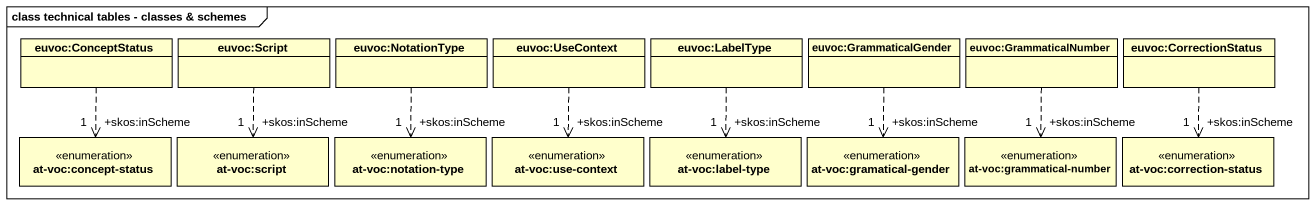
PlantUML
@startuml
mainframe class technical tables - classes & schemes
hide circle
hide empty members
class "euvoc:ConceptStatus" as euvoc_ConceptStatus
class "euvoc:Script" as euvoc_Script
class "euvoc:NotationType" as euvoc_NotationType
class "euvoc:UseContext" as euvoc_UseContext
class "euvoc:LabelType" as euvoc_LabelType
class "euvoc:GrammaticalGender" as euvoc_GrammaticalGender
class "euvoc:GrammaticalNumber" as euvoc_GrammaticalNumber
class "euvoc:CorrectionStatus" as euvoc_CorrectionStatus
enum "at-voc:concept-status" as at_voc_concept_status
enum "at-voc:script" as at_voc_script
enum "at-voc:notation-type" as at_voc_notation_type
enum "at-voc:use-context" as at_voc_use_context
enum "at-voc:label-type" as at_voc_label_type
enum "at-voc:gramatical-gender" as at_voc_gramatical_gender
enum "at-voc:grammatical-number" as at_voc_grammatical_number
enum "at-voc:correction-status" as at_voc_correction_status
euvoc_ConceptStatus ..> "+skos:inScheme\n1" at_voc_concept_status
euvoc_Script ..> "+skos:inScheme\n1" at_voc_script
euvoc_NotationType ..> "+skos:inScheme\n1" at_voc_notation_type
euvoc_UseContext ..> "+skos:inScheme\n1" at_voc_use_context
euvoc_LabelType ..> "+skos:inScheme\n1" at_voc_label_type
euvoc_GrammaticalGender ..> "+skos:inScheme\n1" at_voc_gramatical_gender
euvoc_GrammaticalNumber ..> "+skos:inScheme\n1" at_voc_grammatical_number
euvoc_CorrectionStatus ..> "+skos:inScheme\n1" at_voc_correction_status
@enduml
